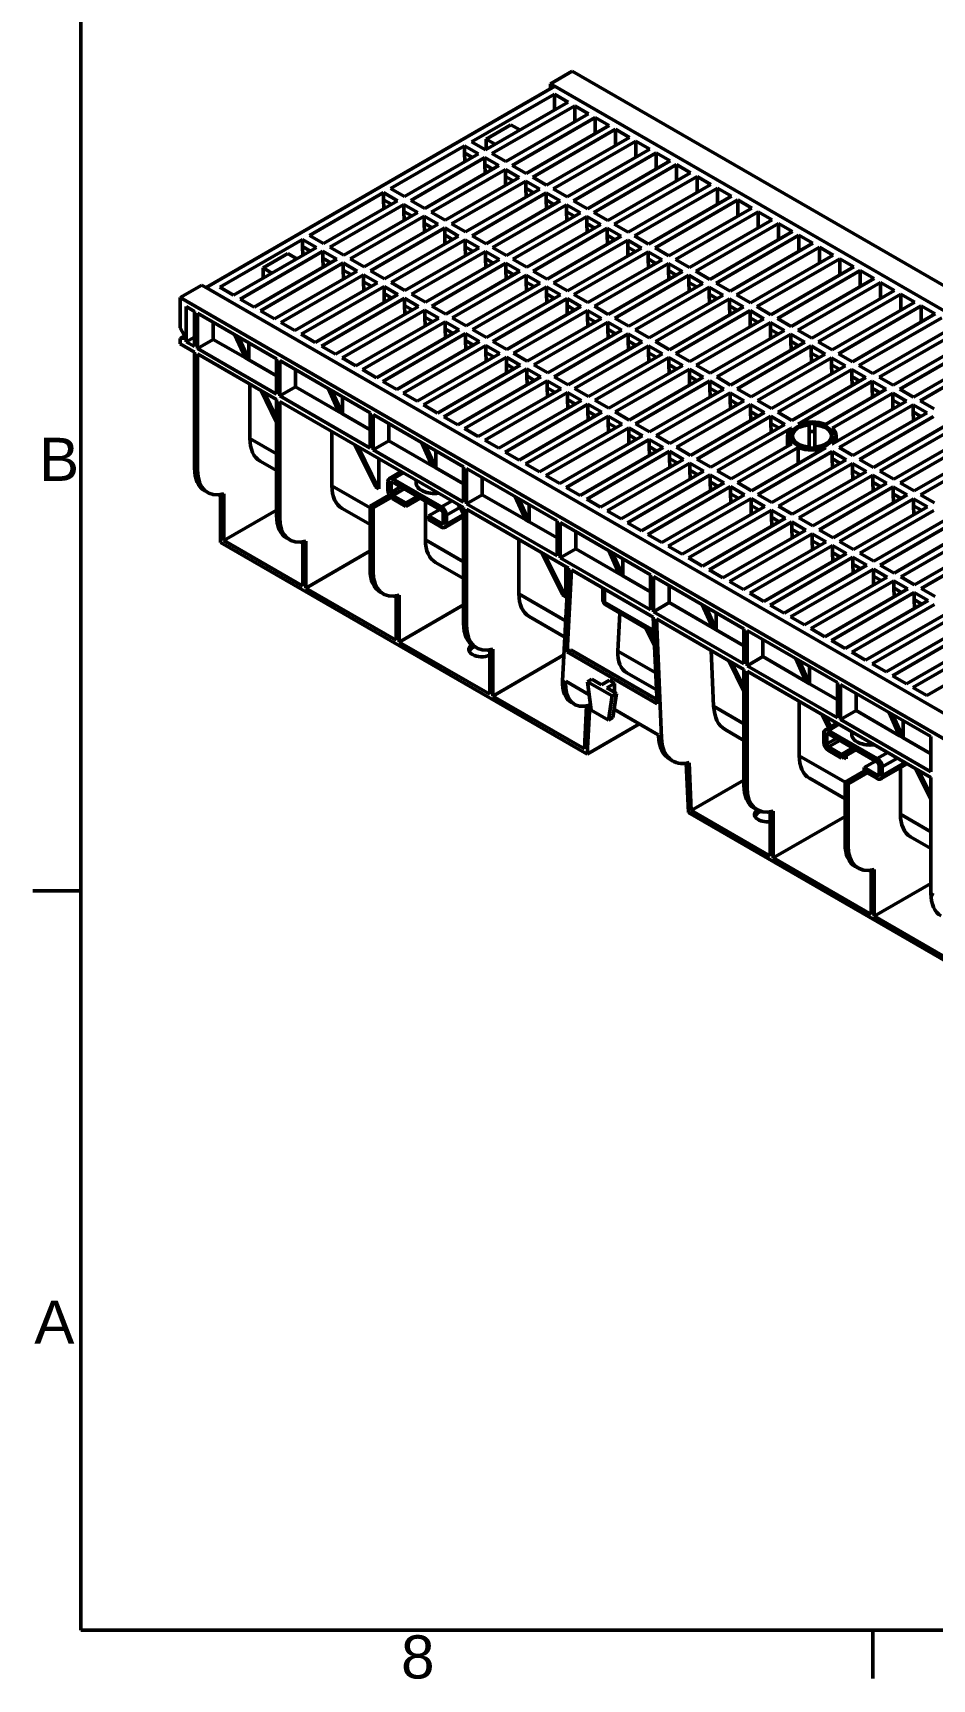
# Model space of a CAD drawing. Header units: millimetres. Extents: x 0 to 1485, y 0 to 1050.
# Drawn here: x 15.3 to 197.6, y 15.1 to 349 of the extents above; entities that cross this region are included whole.
import ezdxf

# ---------------------------------------------------------------- set-up
doc = ezdxf.new("R2010")
doc.units = ezdxf.units.MM
doc.header["$LTSCALE"] = 2.5
doc.layers.get('0').update_dxf_attribs({"lineweight": 50})
for name, color, linetype, lineweight in [('Rahmen_0', 7, 'Continuous', 50), ('Rahmen_2', 7, 'Continuous', 50), ('Sichtbar (ISO)', 7, 'Continuous', 50), ('Sichtbar schmal (ISO)', 7, 'Continuous', 50)]:
    doc.layers.add(name, color=color, linetype=linetype, lineweight=lineweight)
doc.styles.add('Aktuell-DINNach Layer', font='arial.ttf')

# ---------------------------------------------------------------- blocks, each defined once
blk = doc.blocks.new('Ränder Standardrahmen')
at = {"layer": 'Rahmen_0'}
for p, q in [((10, 70), (6.1, 70)), ((74.25, 10), (74.25, 6.1))]:
    blk.add_line(p, q, dxfattribs=at)
at = {"layer": 'Rahmen_0', "flags": 128}
blk.add_lwpolyline([(10, 10), (10, 410), (584, 410), (584, 10), (10, 10)], dxfattribs=at)
at = {"layer": 'Rahmen_2', "char_height": 3.5, "attachment_point": 7, "style": 'Aktuell-DINNach Layer'}
for s, insert in [('B', (6.59, 103.25)), ('A', (6.21, 33.25)), ('8', (35.97, 6.04))]:
    blk.add_mtext(s, dxfattribs=dict(at, insert=insert))

msp = doc.modelspace()

# ---------------------------------------------------------------- linework, layer by layer
at = {"layer": 'Sichtbar (ISO)'}
for p, q in [((120.245, 338.686), (124.665, 341.238)), ((124.665, 341.238), (478.218, 137.114)), ((121.129, 338.176), (50.418, 297.351)), ((120.245, 337.666), (120.245, 338.686)), ((120.245, 338.686), (473.799, 134.562)), ((296.138, 237.135), (121.129, 338.176)), ((104.228, 326.909), (121.022, 336.605)), ((107.057, 325.276), (123.851, 334.972)), ((125.158, 334.217), (108.364, 324.521)), ((121.022, 336.605), (123.851, 334.972)), ((121.022, 333.339), (121.022, 336.605)), ((125.158, 334.217), (127.986, 332.584)), ((125.158, 334.217), (125.158, 330.951)), ((111.193, 322.888), (127.986, 332.584)), ((129.294, 331.829), (112.5, 322.133)), ((129.294, 331.829), (132.122, 330.196)), ((129.294, 331.829), (129.294, 328.563)), ((107.189, 327.445), (112.228, 330.354)), ((107.189, 327.445), (109.001, 326.399)), ((107.189, 325.353), (107.189, 327.445)), ((112.228, 330.354), (114.04, 329.307)), ((115.328, 320.5), (132.122, 330.196)), ((133.429, 329.442), (116.636, 319.746)), ((119.464, 318.113), (136.258, 327.809)), ((133.429, 329.442), (136.258, 327.809)), ((133.429, 329.442), (133.429, 326.176)), ((87.788, 317.417), (102.814, 326.092)), ((90.617, 315.784), (105.643, 324.459)), ((102.814, 326.092), (105.643, 324.459)), ((102.814, 324.664), (102.814, 326.092)), ((104.405, 323.745), (102.814, 324.664)), ((102.87, 322.859), (102.814, 324.664)), ((107.057, 325.276), (104.228, 326.909)), ((111.193, 322.888), (108.364, 324.521)), ((137.565, 327.054), (120.771, 317.358)), ((123.6, 315.725), (140.394, 325.421)), ((141.701, 324.666), (124.907, 314.97)), ((137.565, 327.054), (140.394, 325.421)), ((137.565, 327.054), (137.565, 323.788)), ((141.701, 324.666), (144.529, 323.033)), ((141.701, 324.666), (141.701, 321.4)), ((106.95, 323.705), (91.924, 315.029)), ((94.752, 313.396), (109.778, 322.072)), ((111.086, 321.317), (96.06, 312.642)), ((106.95, 323.705), (109.778, 322.072)), ((106.95, 323.705), (106.95, 322.276)), ((108.541, 321.357), (106.95, 322.276)), ((106.95, 322.276), (107.005, 320.471)), ((111.086, 321.317), (113.914, 319.684)), ((111.086, 321.317), (111.086, 319.888)), ((115.328, 320.5), (112.5, 322.133)), ((127.736, 313.337), (144.529, 323.033)), ((145.837, 322.278), (129.043, 312.582)), ((131.871, 310.949), (148.665, 320.645)), ((145.837, 322.278), (148.665, 320.645)), ((145.837, 322.278), (145.837, 319.012)), ((90.617, 315.784), (87.788, 317.417)), ((98.888, 311.009), (113.914, 319.684)), ((115.221, 318.929), (100.195, 310.254)), ((103.024, 308.621), (118.05, 317.296)), ((112.677, 318.969), (111.086, 319.888)), ((111.086, 319.888), (111.141, 318.083)), ((115.221, 318.929), (118.05, 317.296)), ((115.221, 318.929), (115.221, 317.5)), ((116.812, 316.582), (115.221, 317.5)), ((115.221, 317.5), (115.277, 315.695)), ((119.464, 318.113), (116.636, 319.746)), ((123.6, 315.725), (120.771, 317.358)), ((149.972, 319.89), (133.179, 310.195)), ((136.007, 308.562), (152.801, 318.257)), ((154.108, 317.503), (137.314, 307.807)), ((149.972, 319.89), (152.801, 318.257)), ((149.972, 319.89), (149.972, 316.624)), ((154.108, 317.503), (156.937, 315.87)), ((154.108, 317.503), (154.108, 314.237)), ((71.348, 307.925), (86.374, 316.601)), ((74.176, 306.292), (89.202, 314.968)), ((90.51, 314.213), (75.484, 305.538)), ((89.202, 314.968), (86.374, 316.601)), ((86.374, 315.172), (86.374, 316.601)), ((87.965, 314.253), (86.374, 315.172)), ((86.43, 313.367), (86.374, 315.172)), ((93.338, 312.58), (90.51, 314.213)), ((90.51, 314.213), (90.51, 312.784)), ((94.752, 313.396), (91.924, 315.029)), ((119.357, 316.541), (104.331, 307.866)), ((107.16, 306.233), (122.186, 314.908)), ((123.493, 314.154), (108.467, 305.478)), ((119.357, 316.541), (122.186, 314.908)), ((119.357, 316.541), (119.357, 315.112)), ((120.948, 314.194), (119.357, 315.112)), ((119.357, 315.112), (119.413, 313.307)), ((123.493, 314.154), (126.321, 312.521)), ((123.493, 314.154), (123.493, 312.725)), ((127.736, 313.337), (124.907, 314.97)), ((140.143, 306.174), (156.937, 315.87)), ((158.244, 315.115), (141.45, 305.419)), ((158.244, 315.115), (161.072, 313.482)), ((158.244, 315.115), (158.244, 311.849)), ((78.312, 303.905), (93.338, 312.58)), ((94.645, 311.825), (79.619, 303.15)), ((92.101, 311.865), (90.51, 312.784)), ((90.51, 312.784), (90.565, 310.979)), ((97.474, 310.192), (94.645, 311.825)), ((94.645, 311.825), (94.645, 310.396)), ((98.888, 311.009), (96.06, 312.642)), ((111.295, 303.845), (126.321, 312.521)), ((127.629, 311.766), (112.603, 303.091)), ((125.084, 311.806), (123.493, 312.725)), ((123.493, 312.725), (123.549, 310.92)), ((127.629, 311.766), (130.457, 310.133)), ((127.629, 311.766), (127.629, 310.337)), ((131.871, 310.949), (129.043, 312.582)), ((144.279, 303.786), (161.072, 313.482)), ((162.38, 312.727), (145.586, 303.031)), ((148.414, 301.398), (165.208, 311.094)), ((162.38, 312.727), (165.208, 311.094)), ((162.38, 312.727), (162.38, 309.461)), ((74.176, 306.292), (71.348, 307.925)), ((82.448, 301.517), (97.474, 310.192)), ((98.781, 309.437), (83.755, 300.762)), ((86.584, 299.129), (101.61, 307.804)), ((96.236, 309.478), (94.645, 310.396)), ((94.645, 310.396), (94.701, 308.591)), ((101.61, 307.804), (98.781, 309.437)), ((98.781, 309.437), (98.781, 308.008)), ((100.372, 307.09), (98.781, 308.008)), ((98.781, 308.008), (98.837, 306.203)), ((103.024, 308.621), (100.195, 310.254)), ((107.16, 306.233), (104.331, 307.866)), ((115.431, 301.458), (130.457, 310.133)), ((131.764, 309.378), (116.738, 300.703)), ((119.567, 299.07), (134.593, 307.745)), ((129.22, 309.418), (127.629, 310.337)), ((127.629, 310.337), (127.684, 308.532)), ((131.764, 309.378), (134.593, 307.745)), ((131.764, 309.378), (131.764, 307.949)), ((133.355, 307.031), (131.764, 307.949)), ((131.764, 307.949), (131.82, 306.144)), ((136.007, 308.562), (133.179, 310.195)), ((140.143, 306.174), (137.314, 307.807)), ((166.515, 310.339), (149.722, 300.643)), ((152.55, 299.01), (169.344, 308.706)), ((170.651, 307.952), (153.857, 298.256)), ((166.515, 310.339), (169.344, 308.706)), ((166.515, 310.339), (166.515, 307.073)), ((170.651, 307.952), (173.48, 306.319)), ((170.651, 307.952), (170.651, 304.686)), ((53.14, 297.413), (69.934, 307.109)), ((55.968, 295.78), (72.762, 305.476)), ((74.069, 304.721), (57.276, 295.025)), ((61.935, 301.317), (66.973, 304.226)), ((66.973, 304.226), (68.785, 303.18)), ((69.934, 307.109), (72.762, 305.476)), ((69.934, 305.68), (69.934, 307.109)), ((69.934, 305.68), (71.525, 304.761)), ((69.989, 303.875), (69.934, 305.68)), ((74.069, 304.721), (76.898, 303.088)), ((74.069, 304.721), (74.069, 303.292)), ((78.312, 303.905), (75.484, 305.538)), ((102.917, 307.05), (87.891, 298.374)), ((90.719, 296.741), (105.745, 305.417)), ((107.053, 304.662), (92.027, 295.987)), ((105.745, 305.417), (102.917, 307.05)), ((102.917, 307.05), (102.917, 305.621)), ((104.508, 304.702), (102.917, 305.621)), ((102.917, 305.621), (102.973, 303.816)), ((109.881, 303.029), (107.053, 304.662)), ((107.053, 304.662), (107.053, 303.233)), ((111.295, 303.845), (108.467, 305.478)), ((135.9, 306.99), (120.874, 298.315)), ((123.703, 296.682), (138.729, 305.357)), ((140.036, 304.602), (125.01, 295.927)), ((135.9, 306.99), (138.729, 305.357)), ((135.9, 306.99), (135.9, 305.561)), ((137.491, 304.643), (135.9, 305.561)), ((135.9, 305.561), (135.956, 303.756)), ((140.036, 304.602), (142.864, 302.969)), ((140.036, 304.602), (140.036, 303.174)), ((144.279, 303.786), (141.45, 305.419)), ((156.686, 296.623), (173.48, 306.319)), ((174.787, 305.564), (157.993, 295.868)), ((160.822, 294.235), (177.615, 303.931)), ((174.787, 305.564), (177.615, 303.931)), ((174.787, 305.564), (174.787, 302.298)), ((60.104, 293.392), (76.898, 303.088)), ((78.205, 302.333), (61.411, 292.637)), ((61.935, 301.317), (63.747, 300.271)), ((61.935, 299.225), (61.935, 301.317)), ((64.24, 291.004), (81.034, 300.7)), ((74.069, 303.292), (75.66, 302.374)), ((74.069, 303.292), (74.125, 301.487)), ((78.205, 302.333), (81.034, 300.7)), ((78.205, 302.333), (78.205, 300.904)), ((78.205, 300.904), (79.796, 299.986)), ((78.205, 300.904), (78.261, 299.099)), ((82.448, 301.517), (79.619, 303.15)), ((86.584, 299.129), (83.755, 300.762)), ((94.855, 294.354), (109.881, 303.029)), ((111.188, 302.274), (96.162, 293.599)), ((98.991, 291.966), (114.017, 300.641)), ((108.644, 302.314), (107.053, 303.233)), ((107.053, 303.233), (107.108, 301.428)), ((114.017, 300.641), (111.188, 302.274)), ((111.188, 302.274), (111.188, 300.845)), ((112.779, 299.927), (111.188, 300.845)), ((111.188, 300.845), (111.244, 299.04)), ((115.431, 301.458), (112.603, 303.091)), ((119.567, 299.07), (116.738, 300.703)), ((127.838, 294.294), (142.864, 302.969)), ((144.172, 302.215), (129.146, 293.539)), ((131.974, 291.906), (147, 300.582)), ((141.627, 302.255), (140.036, 303.174)), ((140.036, 303.174), (140.092, 301.369)), ((144.172, 302.215), (147, 300.582)), ((144.172, 302.215), (144.172, 300.786)), ((145.763, 299.867), (144.172, 300.786)), ((144.172, 300.786), (144.227, 298.981)), ((148.414, 301.398), (145.586, 303.031)), ((152.55, 299.01), (149.722, 300.643)), ((178.923, 303.176), (162.129, 293.48)), ((164.957, 291.847), (181.751, 301.543)), ((183.058, 300.788), (166.265, 291.092)), ((178.923, 303.176), (181.751, 301.543)), ((178.923, 303.176), (178.923, 299.91)), ((183.058, 300.788), (185.887, 299.155)), ((183.058, 300.788), (183.058, 297.522)), ((45.115, 295.31), (49.535, 297.862)), ((403.088, 93.737), (49.535, 297.862)), ((50.418, 297.351), (225.427, 196.31)), ((55.968, 295.78), (53.14, 297.413)), ((82.341, 299.946), (65.547, 290.25)), ((68.376, 288.617), (85.169, 298.313)), ((86.477, 297.558), (69.683, 287.862)), ((82.341, 299.946), (85.169, 298.313)), ((82.341, 299.946), (82.341, 298.517)), ((82.341, 298.517), (83.932, 297.598)), ((82.341, 298.517), (82.397, 296.712)), ((86.477, 297.558), (89.305, 295.925)), ((86.477, 297.558), (86.477, 296.129)), ((90.719, 296.741), (87.891, 298.374)), ((115.324, 299.886), (100.298, 291.211)), ((103.127, 289.578), (118.153, 298.253)), ((119.46, 297.498), (104.434, 288.823)), ((118.153, 298.253), (115.324, 299.886)), ((115.324, 299.886), (115.324, 298.457)), ((116.915, 297.539), (115.324, 298.457)), ((115.324, 298.457), (115.38, 296.652)), ((122.288, 295.865), (119.46, 297.498)), ((119.46, 297.498), (119.46, 296.07)), ((123.703, 296.682), (120.874, 298.315)), ((148.307, 299.827), (133.281, 291.152)), ((136.11, 289.519), (151.136, 298.194)), ((152.443, 297.439), (137.417, 288.764)), ((148.307, 299.827), (151.136, 298.194)), ((148.307, 299.827), (148.307, 298.398)), ((149.898, 297.479), (148.307, 298.398)), ((148.307, 298.398), (148.363, 296.593)), ((152.443, 297.439), (155.272, 295.806)), ((152.443, 297.439), (152.443, 296.01)), ((156.686, 296.623), (153.857, 298.256)), ((169.093, 289.459), (185.887, 299.155)), ((187.194, 298.4), (170.4, 288.705)), ((187.194, 298.4), (190.023, 296.767)), ((187.194, 298.4), (187.194, 295.134)), ((45.115, 289.186), (45.115, 295.31)), ((398.668, 91.186), (45.115, 295.31)), ((60.104, 293.392), (57.276, 295.025)), ((72.511, 286.229), (89.305, 295.925)), ((90.612, 295.17), (73.819, 285.474)), ((86.477, 296.129), (88.068, 295.21)), ((86.477, 296.129), (86.532, 294.324)), ((90.612, 295.17), (93.441, 293.537)), ((90.612, 295.17), (90.612, 293.741)), ((94.855, 294.354), (92.027, 295.987)), ((107.262, 287.19), (122.288, 295.865)), ((123.596, 295.111), (108.57, 286.435)), ((121.051, 295.151), (119.46, 296.07)), ((119.46, 296.07), (119.516, 294.265)), ((126.424, 293.478), (123.596, 295.111)), ((123.596, 295.111), (123.596, 293.682)), ((127.838, 294.294), (125.01, 295.927)), ((140.246, 287.131), (155.272, 295.806)), ((156.579, 295.051), (141.553, 286.376)), ((154.034, 295.092), (152.443, 296.01)), ((152.443, 296.01), (152.499, 294.205)), ((156.579, 295.051), (159.407, 293.418)), ((156.579, 295.051), (156.579, 293.622)), ((160.822, 294.235), (157.993, 295.868)), ((173.229, 287.072), (190.023, 296.767)), ((191.33, 296.013), (174.536, 286.317)), ((177.365, 284.684), (194.158, 294.38)), ((191.33, 296.013), (194.158, 294.38)), ((191.33, 296.013), (191.33, 292.747)), ((46.353, 286.329), (46.353, 293.473)), ((46.353, 293.473), (48.032, 292.503)), ((48.032, 285.359), (48.032, 292.503)), ((48.651, 292.146), (48.651, 285.002)), ((48.651, 292.146), (64.693, 282.884)), ((64.24, 291.004), (61.411, 292.637)), ((76.647, 283.841), (93.441, 293.537)), ((94.748, 292.782), (77.954, 283.086)), ((80.783, 281.453), (97.577, 291.149)), ((90.612, 293.741), (92.203, 292.823)), ((90.612, 293.741), (90.668, 291.936)), ((94.748, 292.782), (97.577, 291.149)), ((94.748, 292.782), (94.748, 291.353)), ((94.748, 291.353), (96.339, 290.435)), ((94.748, 291.353), (94.804, 289.548)), ((98.991, 291.966), (96.162, 293.599)), ((103.127, 289.578), (100.298, 291.211)), ((111.398, 284.802), (126.424, 293.478)), ((127.731, 292.723), (112.705, 284.048)), ((115.534, 282.415), (130.56, 291.09)), ((125.187, 292.763), (123.596, 293.682)), ((123.596, 293.682), (123.651, 291.877)), ((130.56, 291.09), (127.731, 292.723)), ((127.731, 292.723), (127.731, 291.294)), ((129.322, 290.375), (127.731, 291.294)), ((127.731, 291.294), (127.787, 289.489)), ((131.974, 291.906), (129.146, 293.539)), ((136.11, 289.519), (133.281, 291.152)), ((144.381, 284.743), (159.407, 293.418)), ((160.715, 292.664), (145.689, 283.988)), ((148.517, 282.355), (163.543, 291.031)), ((158.17, 292.704), (156.579, 293.622)), ((156.579, 293.622), (156.635, 291.817)), ((160.715, 292.664), (163.543, 291.031)), ((160.715, 292.664), (160.715, 291.235)), ((162.306, 290.316), (160.715, 291.235)), ((160.715, 291.235), (160.77, 289.43)), ((164.957, 291.847), (162.129, 293.48)), ((169.093, 289.459), (166.265, 291.092)), ((195.466, 293.625), (178.672, 283.929)), ((181.5, 282.296), (198.294, 291.992)), ((199.601, 291.237), (182.808, 281.541)), ((195.466, 293.625), (198.294, 291.992)), ((195.466, 293.625), (195.466, 290.359)), ((45.115, 289.186), (46.264, 287.094)), ((45.115, 287.043), (46.009, 287.559)), ((46.353, 286.329), (48.032, 287.298)), ((51.833, 290.309), (51.833, 286.839)), ((56.226, 287.773), (58.351, 283.075)), ((59.058, 282.667), (56.933, 287.364)), ((68.376, 288.617), (65.547, 290.25)), ((72.511, 286.229), (69.683, 287.862)), ((98.884, 290.394), (82.09, 280.699)), ((84.919, 279.066), (101.712, 288.761)), ((103.02, 288.007), (86.226, 278.311)), ((98.884, 290.394), (101.712, 288.761)), ((98.884, 290.394), (98.884, 288.966)), ((98.884, 288.966), (100.475, 288.047)), ((98.884, 288.966), (98.94, 287.161)), ((103.02, 288.007), (105.848, 286.374)), ((103.02, 288.007), (103.02, 286.578)), ((107.262, 287.19), (104.434, 288.823)), ((131.867, 290.335), (116.841, 281.66)), ((119.67, 280.027), (134.696, 288.702)), ((136.003, 287.947), (120.977, 279.272)), ((134.696, 288.702), (131.867, 290.335)), ((131.867, 290.335), (131.867, 288.906)), ((133.458, 287.988), (131.867, 288.906)), ((131.867, 288.906), (131.923, 287.101)), ((138.831, 286.314), (136.003, 287.947)), ((136.003, 287.947), (136.003, 286.518)), ((140.246, 287.131), (137.417, 288.764)), ((164.85, 290.276), (149.824, 281.601)), ((152.653, 279.968), (167.679, 288.643)), ((168.986, 287.888), (153.96, 279.213)), ((164.85, 290.276), (167.679, 288.643)), ((164.85, 290.276), (164.85, 288.847)), ((166.441, 287.928), (164.85, 288.847)), ((164.85, 288.847), (164.906, 287.042)), ((168.986, 287.888), (171.815, 286.255)), ((168.986, 287.888), (168.986, 286.459)), ((173.229, 287.072), (170.4, 288.705)), ((185.636, 279.908), (202.43, 289.604)), ((203.737, 288.849), (186.943, 279.153)), ((189.772, 277.52), (206.566, 287.216)), ((46.264, 287.094), (45.115, 287.043)), ((45.115, 285.92), (45.115, 287.043)), ((48.032, 284.236), (45.115, 285.92)), ((48.032, 285.359), (46.353, 286.329)), ((48.032, 260.707), (48.032, 284.236)), ((51.833, 286.839), (48.651, 285.002)), ((64.693, 275.74), (48.651, 285.002)), ((64.693, 274.617), (48.651, 283.879)), ((48.651, 283.879), (48.651, 260.35)), ((51.833, 286.839), (58.351, 283.075)), ((59.058, 286.137), (59.058, 282.667)), ((76.647, 283.841), (73.819, 285.474)), ((89.054, 276.678), (105.848, 286.374)), ((107.155, 285.619), (90.362, 275.923)), ((93.19, 274.29), (109.984, 283.986)), ((103.02, 286.578), (104.611, 285.659)), ((103.02, 286.578), (103.075, 284.773)), ((107.155, 285.619), (109.984, 283.986)), ((107.155, 285.619), (107.155, 284.19)), ((107.155, 284.19), (108.746, 283.271)), ((107.155, 284.19), (107.211, 282.385)), ((111.398, 284.802), (108.57, 286.435)), ((115.534, 282.415), (112.705, 284.048)), ((123.805, 277.639), (138.831, 286.314)), ((140.139, 285.56), (125.113, 276.884)), ((127.941, 275.251), (142.967, 283.927)), ((137.594, 285.6), (136.003, 286.518)), ((136.003, 286.518), (136.059, 284.713)), ((142.967, 283.927), (140.139, 285.56)), ((140.139, 285.56), (140.139, 284.131)), ((141.73, 283.212), (140.139, 284.131)), ((140.139, 284.131), (140.194, 282.326)), ((144.381, 284.743), (141.553, 286.376)), ((148.517, 282.355), (145.689, 283.988)), ((156.789, 277.58), (171.815, 286.255)), ((173.122, 285.5), (158.096, 276.825)), ((160.924, 275.192), (175.95, 283.867)), ((170.577, 285.541), (168.986, 286.459)), ((168.986, 286.459), (169.042, 284.654)), ((173.122, 285.5), (175.95, 283.867)), ((173.122, 285.5), (173.122, 284.071)), ((174.713, 283.153), (173.122, 284.071)), ((173.122, 284.071), (173.178, 282.266)), ((177.365, 284.684), (174.536, 286.317)), ((181.5, 282.296), (178.672, 283.929)), ((207.873, 286.462), (191.079, 276.766)), ((210.701, 284.829), (193.908, 275.133)), ((195.215, 274.378), (212.009, 284.074)), ((58.351, 283.075), (59.058, 282.667)), ((59.058, 282.667), (64.693, 279.414)), ((64.693, 282.884), (64.693, 275.74)), ((65.312, 275.382), (65.312, 282.527)), ((65.312, 282.527), (83.652, 271.938)), ((68.494, 280.69), (68.494, 277.22)), ((80.783, 281.453), (77.954, 283.086)), ((84.919, 279.066), (82.09, 280.699)), ((111.291, 283.231), (94.497, 273.535)), ((97.326, 271.902), (114.12, 281.598)), ((115.427, 280.843), (98.633, 271.147)), ((111.291, 283.231), (114.12, 281.598)), ((111.291, 283.231), (111.291, 281.802)), ((111.291, 281.802), (112.882, 280.884)), ((111.291, 281.802), (111.347, 279.997)), ((115.427, 280.843), (118.255, 279.21)), ((115.427, 280.843), (115.427, 279.414)), ((119.67, 280.027), (116.841, 281.66)), ((144.274, 283.172), (129.248, 274.497)), ((132.077, 272.864), (147.103, 281.539)), ((148.41, 280.784), (133.384, 272.109)), ((147.103, 281.539), (144.274, 283.172)), ((144.274, 283.172), (144.274, 281.743)), ((145.865, 280.824), (144.274, 281.743)), ((144.274, 281.743), (144.33, 279.938)), ((151.239, 279.151), (148.41, 280.784)), ((148.41, 280.784), (148.41, 279.355)), ((152.653, 279.968), (149.824, 281.601)), ((177.258, 283.112), (162.232, 274.437)), ((165.06, 272.804), (180.086, 281.479)), ((181.393, 280.725), (166.367, 272.049)), ((177.258, 283.112), (180.086, 281.479)), ((177.258, 283.112), (177.258, 281.684)), ((178.849, 280.765), (177.258, 281.684)), ((177.258, 281.684), (177.313, 279.879)), ((181.393, 280.725), (184.222, 279.092)), ((181.393, 280.725), (181.393, 279.296)), ((185.636, 279.908), (182.808, 281.541)), ((59.257, 277.755), (59.257, 266.733)), ((65.312, 275.382), (68.494, 277.22)), ((68.494, 277.22), (77.311, 272.129)), ((89.054, 276.678), (86.226, 278.311)), ((101.462, 269.514), (118.255, 279.21)), ((119.563, 278.456), (102.769, 268.76)), ((115.427, 279.414), (117.018, 278.496)), ((115.427, 279.414), (115.483, 277.609)), ((119.563, 278.456), (122.391, 276.823)), ((119.563, 278.456), (119.563, 277.027)), ((123.805, 277.639), (120.977, 279.272)), ((136.213, 270.476), (151.239, 279.151)), ((152.546, 278.396), (137.52, 269.721)), ((150.001, 278.437), (148.41, 279.355)), ((148.41, 279.355), (148.466, 277.55)), ((155.374, 276.763), (152.546, 278.396)), ((152.546, 278.396), (152.546, 276.967)), ((156.789, 277.58), (153.96, 279.213)), ((169.196, 270.416), (184.222, 279.092)), ((185.529, 278.337), (170.503, 269.662)), ((182.984, 278.377), (181.393, 279.296)), ((181.393, 279.296), (181.449, 277.491)), ((185.529, 278.337), (188.358, 276.704)), ((185.529, 278.337), (185.529, 276.908)), ((189.772, 277.52), (186.943, 279.153)), ((64.693, 270.056), (61.533, 276.441)), ((62.24, 276.033), (64.693, 271.077)), ((64.693, 251.088), (64.693, 274.617)), ((83.652, 264.794), (65.312, 275.382)), ((102.612, 252.725), (65.312, 274.26)), ((65.312, 274.26), (65.312, 250.73)), ((75.185, 276.827), (77.311, 272.129)), ((78.018, 271.721), (75.892, 276.418)), ((78.018, 275.191), (78.018, 271.721)), ((93.19, 274.29), (90.362, 275.923)), ((105.597, 267.127), (122.391, 276.823)), ((123.698, 276.068), (106.905, 266.372)), ((109.733, 264.739), (126.527, 274.435)), ((119.563, 277.027), (121.154, 276.108)), ((119.563, 277.027), (119.618, 275.222)), ((123.698, 276.068), (126.527, 274.435)), ((123.698, 276.068), (123.698, 274.639)), ((123.698, 274.639), (125.289, 273.72)), ((123.698, 274.639), (123.754, 272.834)), ((127.941, 275.251), (125.113, 276.884)), ((132.077, 272.864), (129.248, 274.497)), ((140.348, 268.088), (155.374, 276.763)), ((156.682, 276.008), (141.656, 267.333)), ((144.484, 265.7), (159.51, 274.375)), ((154.137, 276.049), (152.546, 276.967)), ((152.546, 276.967), (152.602, 275.162)), ((159.51, 274.375), (156.682, 276.008)), ((156.682, 276.008), (156.682, 274.58)), ((158.273, 273.661), (156.682, 274.58)), ((156.682, 274.58), (156.737, 272.775)), ((160.924, 275.192), (158.096, 276.825)), ((165.06, 272.804), (162.232, 274.437)), ((176.045, 269.595), (188.358, 276.704)), ((189.665, 275.949), (177.352, 268.84)), ((192.493, 274.316), (177.467, 265.641)), ((187.12, 275.989), (185.529, 276.908)), ((185.529, 276.908), (185.585, 275.103)), ((189.665, 275.949), (192.493, 274.316)), ((189.665, 275.949), (189.665, 274.52)), ((191.256, 273.602), (189.665, 274.52)), ((189.665, 274.52), (189.721, 272.715)), ((193.908, 275.133), (191.079, 276.766)), ((198.043, 272.745), (195.215, 274.378)), ((77.311, 272.129), (78.018, 271.721)), ((78.018, 271.721), (83.652, 268.468)), ((83.652, 271.938), (83.652, 264.794)), ((84.271, 264.436), (84.271, 271.581)), ((84.271, 271.581), (102.612, 260.992)), ((97.326, 271.902), (94.497, 273.535)), ((101.462, 269.514), (98.633, 271.147)), ((127.834, 273.68), (111.04, 263.984)), ((113.869, 262.351), (130.663, 272.047)), ((131.97, 271.292), (115.176, 261.596)), ((127.834, 273.68), (130.663, 272.047)), ((127.834, 273.68), (127.834, 272.251)), ((127.834, 272.251), (129.425, 271.333)), ((127.834, 272.251), (127.89, 270.446)), ((131.97, 271.292), (134.798, 269.659)), ((131.97, 271.292), (131.97, 269.863)), ((136.213, 270.476), (133.384, 272.109)), ((160.817, 273.621), (145.791, 264.945)), ((148.62, 263.312), (163.646, 271.988)), ((164.953, 271.233), (149.927, 262.558)), ((163.646, 271.988), (160.817, 273.621)), ((160.817, 273.621), (160.817, 272.192)), ((162.408, 271.273), (160.817, 272.192)), ((160.817, 272.192), (160.873, 270.387)), ((167.782, 269.6), (164.953, 271.233)), ((164.953, 271.233), (164.953, 269.804)), ((169.196, 270.416), (166.367, 272.049)), ((178.775, 264.886), (193.801, 273.561)), ((196.629, 271.928), (181.603, 263.253)), ((182.91, 262.498), (197.936, 271.174)), ((193.801, 273.561), (196.629, 271.928)), ((193.801, 273.561), (193.801, 272.132)), ((195.392, 271.214), (193.801, 272.132)), ((193.801, 272.132), (193.856, 270.327)), ((75.918, 268.136), (75.918, 257.113)), ((87.453, 269.744), (87.453, 266.273)), ((105.597, 267.127), (102.769, 268.76)), ((118.005, 259.963), (134.798, 269.659)), ((136.106, 268.904), (119.312, 259.209)), ((122.14, 257.576), (138.934, 267.271)), ((131.97, 269.863), (133.561, 268.945)), ((131.97, 269.863), (132.026, 268.058)), ((136.106, 268.904), (138.934, 267.271)), ((136.106, 268.904), (136.106, 267.476)), ((136.106, 267.476), (137.697, 266.557)), ((136.106, 267.476), (136.161, 265.671)), ((140.348, 268.088), (137.52, 269.721)), ((144.484, 265.7), (141.656, 267.333)), ((152.756, 260.925), (167.782, 269.6)), ((169.089, 268.845), (154.063, 260.17)), ((166.544, 268.885), (164.953, 269.804)), ((164.953, 269.804), (165.009, 267.999)), ((168.354, 267.243), (168.354, 265.155)), ((169.162, 268.803), (169.089, 268.845)), ((169.089, 268.845), (169.089, 268.737)), ((169.328, 267.243), (169.328, 266.937)), ((170.576, 269.62), (170.503, 269.662)), ((172.701, 264.987), (172.701, 269.499)), ((173.856, 269.499), (173.856, 264.987)), ((177.228, 267.243), (177.228, 266.937)), ((178.203, 267.243), (178.203, 266.065)), ((200.765, 269.541), (185.739, 260.865)), ((187.046, 260.111), (202.072, 268.786)), ((204.901, 267.153), (189.875, 258.478)), ((84.735, 256.922), (80.493, 265.495)), ((81.2, 265.087), (85.442, 256.514)), ((84.271, 264.436), (87.453, 266.273)), ((102.612, 253.847), (84.271, 264.436)), ((87.453, 266.273), (96.27, 261.183)), ((94.144, 265.88), (96.27, 261.183)), ((96.977, 260.775), (94.851, 265.472)), ((96.977, 264.245), (96.977, 260.775)), ((109.733, 264.739), (106.905, 266.372)), ((113.869, 262.351), (111.04, 263.984)), ((140.242, 266.517), (123.448, 256.821)), ((126.276, 255.188), (143.07, 264.884)), ((144.377, 264.129), (127.583, 254.433)), ((140.242, 266.517), (143.07, 264.884)), ((140.242, 266.517), (140.242, 265.088)), ((140.242, 265.088), (141.832, 264.169)), ((140.242, 265.088), (140.297, 263.283)), ((144.377, 264.129), (147.206, 262.496)), ((144.377, 264.129), (144.377, 262.7)), ((148.62, 263.312), (145.791, 264.945)), ((156.891, 258.537), (169.204, 265.646)), ((170.512, 264.891), (158.199, 257.782)), ((176.053, 264.824), (161.027, 256.149)), ((162.334, 255.394), (177.361, 264.07)), ((170.512, 261.625), (170.512, 264.891)), ((172.701, 264.768), (172.701, 264.987)), ((173.856, 264.987), (173.856, 264.768)), ((175.981, 264.866), (175.981, 264.782)), ((176.053, 264.824), (175.981, 264.866)), ((180.189, 262.437), (177.361, 264.07)), ((177.361, 264.07), (177.361, 262.641)), ((177.467, 265.641), (177.395, 265.683)), ((181.603, 263.253), (178.775, 264.886)), ((191.182, 257.723), (206.208, 266.398)), ((209.036, 264.765), (194.01, 256.09)), ((195.318, 255.335), (210.344, 264.01)), ((64.693, 260.212), (61.328, 262.155)), ((85.442, 262.637), (85.442, 256.514)), ((96.27, 261.183), (96.977, 260.775)), ((96.977, 260.775), (102.612, 257.522)), ((102.612, 260.992), (102.612, 253.847)), ((103.23, 253.49), (103.23, 260.634)), ((103.23, 260.634), (121.571, 250.046)), ((118.005, 259.963), (115.176, 261.596)), ((130.412, 252.8), (147.206, 262.496)), ((148.513, 261.741), (131.719, 252.045)), ((144.377, 262.7), (145.968, 261.781)), ((144.377, 262.7), (144.433, 260.895)), ((148.513, 261.741), (151.341, 260.108)), ((148.513, 261.741), (148.513, 260.312)), ((152.756, 260.925), (149.927, 262.558)), ((180.189, 262.437), (165.163, 253.761)), ((166.47, 253.007), (181.496, 261.682)), ((178.951, 261.722), (177.361, 262.641)), ((177.361, 262.641), (177.416, 260.836)), ((184.325, 260.049), (181.496, 261.682)), ((181.496, 261.682), (181.496, 260.253)), ((185.739, 260.865), (182.91, 262.498)), ((87.276, 256.169), (87.276, 258.006)), ((89.967, 260.025), (87.561, 258.636)), ((87.895, 257.649), (87.895, 255.812)), ((88.249, 258.568), (98.148, 252.852)), ((98.148, 252.138), (88.249, 257.853)), ((92.984, 258.283), (92.984, 257.751)), ((106.412, 258.797), (106.412, 255.327)), ((122.14, 257.576), (119.312, 259.209)), ((134.548, 250.412), (151.341, 260.108)), ((152.649, 259.353), (135.855, 249.657)), ((138.683, 248.024), (155.477, 257.72)), ((148.513, 260.312), (150.104, 259.394)), ((148.513, 260.312), (148.569, 258.507)), ((152.649, 259.353), (155.477, 257.72)), ((152.649, 259.353), (152.649, 257.924)), ((152.649, 257.924), (154.24, 257.006)), ((152.649, 257.924), (152.704, 256.119)), ((156.891, 258.537), (154.063, 260.17)), ((161.027, 256.149), (158.199, 257.782)), ((184.325, 260.049), (169.299, 251.374)), ((170.606, 250.619), (185.632, 259.294)), ((188.46, 257.661), (173.434, 248.986)), ((183.087, 259.334), (181.496, 260.253)), ((181.496, 260.253), (181.552, 258.448)), ((188.46, 257.661), (185.632, 259.294)), ((185.632, 259.294), (185.632, 257.865)), ((187.223, 256.947), (185.632, 257.865)), ((185.632, 257.865), (185.688, 256.06)), ((189.875, 258.478), (187.046, 260.111)), ((194.01, 256.09), (191.182, 257.723)), ((50.103, 256.129), (50.722, 255.772)), ((53.335, 245.657), (53.335, 255.368)), ((53.954, 255.506), (53.954, 246.014)), ((83.652, 253), (87.541, 255.246)), ((88.16, 254.888), (84.271, 252.643)), ((85.442, 256.514), (84.735, 256.922)), ((87.541, 255.246), (88.16, 254.888)), ((88.16, 254.888), (88.16, 254.541)), ((88.249, 255.2), (90.9, 253.669)), ((90.9, 252.954), (88.249, 254.485)), ((90.9, 253.669), (93.198, 254.996)), ((93.817, 254.638), (90.9, 252.954)), ((94.878, 254.026), (94.878, 246.167)), ((103.23, 253.49), (106.412, 255.327)), ((106.412, 255.327), (115.229, 250.237)), ((113.104, 254.934), (115.229, 250.237)), ((115.936, 249.829), (113.811, 254.526)), ((126.276, 255.188), (123.448, 256.821)), ((130.412, 252.8), (127.583, 254.433)), ((156.785, 256.966), (139.991, 247.27)), ((159.613, 255.333), (142.819, 245.637)), ((144.126, 244.882), (160.92, 254.578)), ((156.785, 256.966), (159.613, 255.333)), ((156.785, 256.966), (156.785, 255.537)), ((156.785, 255.537), (158.376, 254.618)), ((156.785, 255.537), (156.84, 253.732)), ((160.92, 254.578), (163.749, 252.945)), ((160.92, 254.578), (160.92, 253.149)), ((165.163, 253.761), (162.334, 255.394)), ((174.742, 248.231), (189.768, 256.906)), ((192.596, 255.273), (177.57, 246.598)), ((178.877, 245.843), (193.904, 254.518)), ((192.596, 255.273), (189.768, 256.906)), ((189.768, 256.906), (189.768, 255.477)), ((191.359, 254.559), (189.768, 255.477)), ((189.768, 255.477), (189.823, 253.672)), ((196.732, 252.885), (193.904, 254.518)), ((193.904, 254.518), (193.904, 253.09)), ((198.146, 253.702), (195.318, 255.335)), ((53.954, 246.014), (64.693, 252.214)), ((83.652, 249.266), (77.989, 252.536)), ((83.652, 240.141), (83.652, 253)), ((84.271, 252.643), (83.652, 253)), ((84.271, 252.643), (84.271, 239.784)), ((90.9, 252.954), (90.9, 253.669)), ((97.795, 252.342), (95.496, 251.015)), ((95.496, 251.015), (95.496, 250.301)), ((95.496, 251.015), (98.148, 249.484)), ((98.502, 249.688), (98.502, 251.525)), ((102.612, 250.882), (98.836, 248.702)), ((99.12, 251.168), (99.12, 249.331)), ((101.595, 253.312), (101.87, 252.756)), ((102.577, 251.327), (101.87, 252.756)), ((102.612, 252.151), (102.214, 252.954)), ((102.577, 251.327), (102.612, 251.258)), ((102.612, 229.195), (102.612, 252.725)), ((121.571, 242.901), (103.23, 253.49)), ((123.867, 240.453), (103.23, 252.367)), ((103.23, 252.367), (103.23, 228.838)), ((115.936, 253.299), (115.936, 249.829)), ((134.548, 250.412), (131.719, 252.045)), ((163.749, 252.945), (146.955, 243.249)), ((148.262, 242.494), (165.056, 252.19)), ((167.884, 250.557), (151.091, 240.861)), ((160.92, 253.149), (162.511, 252.23)), ((160.92, 253.149), (160.976, 251.344)), ((165.056, 252.19), (167.884, 250.557)), ((165.056, 252.19), (165.056, 250.761)), ((165.056, 250.761), (166.647, 249.843)), ((165.056, 250.761), (165.112, 248.956)), ((169.299, 251.374), (166.47, 253.007)), ((173.434, 248.986), (170.606, 250.619)), ((196.732, 252.885), (181.706, 244.21)), ((183.013, 243.455), (198.039, 252.131)), ((200.868, 250.498), (185.842, 241.822)), ((195.495, 252.171), (193.904, 253.09)), ((193.904, 253.09), (193.959, 251.285)), ((98.148, 248.77), (95.496, 250.301)), ((115.229, 250.237), (115.936, 249.829)), ((115.936, 249.829), (121.571, 246.575)), ((121.571, 250.046), (121.571, 242.901)), ((122.19, 242.544), (122.19, 249.688)), ((122.19, 249.688), (140.53, 239.099)), ((125.372, 247.851), (125.372, 244.381)), ((138.683, 248.024), (135.855, 249.657)), ((142.819, 245.637), (139.991, 247.27)), ((152.398, 240.106), (169.192, 249.802)), ((172.02, 248.169), (155.226, 238.473)), ((156.534, 237.719), (173.328, 247.414)), ((169.192, 249.802), (172.02, 248.169)), ((169.192, 249.802), (169.192, 248.373)), ((169.192, 248.373), (170.783, 247.455)), ((169.192, 248.373), (169.247, 246.568)), ((173.328, 247.414), (176.156, 245.781)), ((173.328, 247.414), (173.328, 245.986)), ((177.57, 246.598), (174.742, 248.231)), ((187.149, 241.068), (202.175, 249.743)), ((205.003, 248.11), (189.977, 239.435)), ((191.285, 238.68), (206.311, 247.355)), ((127.714, 202.714), (53.335, 245.657)), ((53.954, 246.014), (69.996, 236.752)), ((66.764, 246.51), (67.383, 246.153)), ((69.996, 236.752), (69.996, 245.749)), ((70.615, 245.887), (70.615, 236.395)), ((70.615, 236.395), (83.652, 243.922)), ((113.837, 246.244), (113.837, 235.221)), ((122.19, 242.544), (125.372, 244.381)), ((125.372, 244.381), (134.188, 239.291)), ((132.063, 243.988), (134.188, 239.291)), ((146.955, 243.249), (144.126, 244.882)), ((176.156, 245.781), (159.362, 236.086)), ((160.669, 235.331), (177.463, 245.027)), ((173.328, 245.986), (174.919, 245.067)), ((173.328, 245.986), (173.383, 244.181)), ((177.463, 245.027), (180.292, 243.394)), ((177.463, 245.027), (177.463, 243.598)), ((181.706, 244.21), (178.877, 245.843)), ((209.139, 245.722), (194.113, 237.047)), ((195.421, 236.292), (210.447, 244.967)), ((102.612, 238.32), (96.949, 241.589)), ((122.654, 235.03), (118.411, 243.603)), ((119.118, 243.195), (123.361, 234.621)), ((140.53, 231.955), (122.19, 242.544)), ((122.694, 217.601), (123.867, 240.453)), ((123.361, 240.745), (123.361, 234.621)), ((134.896, 238.882), (132.77, 243.58)), ((134.896, 242.353), (134.896, 238.882)), ((151.091, 240.861), (148.262, 242.494)), ((180.292, 243.394), (163.498, 233.698)), ((164.805, 232.943), (181.599, 242.639)), ((184.427, 241.006), (167.634, 231.31)), ((177.463, 243.598), (179.054, 242.679)), ((177.463, 243.598), (177.519, 241.793)), ((181.599, 242.639), (184.427, 241.006)), ((181.599, 242.639), (181.599, 241.21)), ((181.599, 241.21), (183.19, 240.291)), ((181.599, 241.21), (181.655, 239.405)), ((185.842, 241.822), (183.013, 243.455)), ((189.977, 239.435), (187.149, 241.068)), ((124.487, 240.095), (123.632, 223.442)), ((141.104, 230.501), (124.487, 240.095)), ((134.188, 239.291), (134.896, 238.882)), ((134.896, 238.882), (140.53, 235.629)), ((140.53, 239.099), (140.53, 231.955)), ((141.149, 231.598), (141.149, 238.742)), ((141.149, 238.742), (159.49, 228.153)), ((155.226, 238.473), (152.398, 240.106)), ((159.362, 236.086), (156.534, 237.719)), ((168.941, 230.555), (185.735, 240.251)), ((188.563, 238.618), (171.769, 228.922)), ((173.077, 228.167), (189.871, 237.863)), ((185.735, 240.251), (188.563, 238.618)), ((185.735, 240.251), (185.735, 238.822)), ((185.735, 238.822), (187.326, 237.904)), ((185.735, 238.822), (185.79, 237.017)), ((189.871, 237.863), (192.699, 236.23)), ((189.871, 237.863), (189.871, 236.434)), ((194.113, 237.047), (191.285, 238.68)), ((70.615, 236.395), (88.956, 225.806)), ((85.723, 235.564), (86.342, 235.206)), ((88.956, 225.806), (88.956, 234.803)), ((89.574, 234.94), (89.574, 225.449)), ((123.361, 234.621), (122.654, 235.03)), ((130.839, 236.427), (130.839, 234.073)), ((144.331, 236.905), (144.331, 233.435)), ((163.498, 233.698), (160.669, 235.331)), ((192.699, 236.23), (175.905, 226.534)), ((177.213, 225.78), (194.006, 235.476)), ((196.835, 233.843), (180.041, 224.147)), ((189.871, 236.434), (191.462, 235.516)), ((189.871, 236.434), (189.926, 234.629)), ((194.006, 235.476), (196.835, 233.843)), ((194.006, 235.476), (194.006, 234.047)), ((194.006, 234.047), (195.597, 233.128)), ((194.006, 234.047), (194.062, 232.242)), ((198.249, 234.659), (195.421, 236.292)), ((89.574, 225.449), (102.612, 232.976)), ((123.149, 226.463), (115.908, 230.643)), ((131.464, 232.99), (141.238, 227.347)), ((134.33, 231.336), (133.933, 223.618)), ((141.85, 212.924), (141.104, 230.501)), ((141.149, 231.598), (144.331, 233.435)), ((159.49, 221.009), (141.149, 231.598)), ((144.331, 233.435), (153.148, 228.345)), ((151.022, 233.042), (153.148, 228.345)), ((153.855, 227.936), (151.729, 232.634)), ((153.855, 231.406), (153.855, 227.936)), ((167.634, 231.31), (164.805, 232.943)), ((171.769, 228.922), (168.941, 230.555)), ((181.348, 223.392), (198.142, 233.088)), ((200.97, 231.455), (184.177, 221.759)), ((185.484, 221.004), (202.278, 230.7)), ((141.354, 224.606), (139.502, 228.35)), ((141.307, 225.723), (140.209, 227.942)), ((159.49, 219.886), (141.724, 230.143)), ((141.724, 230.143), (142.748, 206.023)), ((153.148, 228.345), (153.855, 227.936)), ((153.855, 227.936), (159.49, 224.683)), ((159.49, 228.153), (159.49, 221.009)), ((160.108, 220.652), (160.108, 227.796)), ((160.108, 227.796), (178.449, 217.207)), ((175.905, 226.534), (173.077, 228.167)), ((205.106, 229.067), (188.312, 219.371)), ((189.62, 218.616), (206.414, 228.312)), ((89.574, 225.449), (107.915, 214.86)), ((104.683, 224.617), (105.301, 224.26)), ((107.915, 214.86), (107.915, 223.857)), ((108.534, 223.994), (108.534, 214.502)), ((123.632, 223.442), (124.339, 223.85)), ((124.339, 223.85), (141.815, 213.761)), ((152.863, 223.712), (153.343, 212.412)), ((163.29, 225.959), (163.29, 222.489)), ((180.041, 224.147), (177.213, 225.78)), ((209.242, 226.679), (192.448, 216.983)), ((193.756, 216.229), (210.549, 225.924)), ((213.378, 224.291), (196.584, 214.596)), ((108.534, 214.502), (122.963, 222.833)), ((123.632, 223.442), (141.85, 212.924)), ((159.49, 215.325), (156.33, 221.711)), ((157.037, 221.302), (159.49, 216.346)), ((160.108, 220.652), (163.29, 222.489)), ((178.449, 210.063), (160.108, 220.652)), ((163.29, 222.489), (172.107, 217.398)), ((169.981, 222.096), (172.107, 217.398)), ((172.814, 216.99), (170.689, 221.688)), ((172.814, 220.46), (172.814, 216.99)), ((184.177, 221.759), (181.348, 223.392)), ((188.312, 219.371), (185.484, 221.004)), ((123.327, 217.495), (123.314, 217.243)), ((128.099, 214.74), (123.327, 217.495)), ((127.772, 217.378), (128.656, 217.888)), ((132.722, 214.52), (127.772, 217.378)), ((127.772, 217.378), (128.479, 211.662)), ((128.656, 217.888), (130.601, 216.765)), ((130.601, 216.765), (132.192, 217.684)), ((131.661, 216.153), (133.252, 217.071)), ((132.192, 217.684), (133.252, 217.071)), ((133.252, 217.071), (133.252, 215.234)), ((141.731, 215.734), (135.717, 219.207)), ((159.49, 219.886), (159.49, 196.357)), ((197.408, 197.994), (160.108, 219.529)), ((160.108, 196), (160.108, 219.529)), ((172.107, 217.398), (172.814, 216.99)), ((178.449, 217.207), (178.449, 210.063)), ((192.448, 216.983), (189.62, 218.616)), ((108.534, 214.502), (127.13, 203.766)), ((131.661, 216.153), (133.606, 215.03)), ((132.015, 209.621), (132.722, 214.52)), ((132.722, 214.52), (133.606, 215.03)), ((133.606, 215.03), (132.899, 210.131)), ((172.814, 216.99), (178.449, 213.737)), ((179.068, 209.705), (179.068, 216.85)), ((179.068, 216.85), (197.408, 206.261)), ((182.25, 215.013), (182.25, 211.543)), ((196.584, 214.596), (193.756, 216.229)), ((124.477, 213.189), (125.097, 212.831)), ((127.13, 203.766), (127.577, 212.476)), ((128.223, 212.627), (127.714, 202.714)), ((128.479, 211.662), (132.015, 209.621)), ((133.124, 211.69), (133.252, 211.764)), ((133.252, 212.581), (133.252, 211.764)), ((142.117, 206.646), (133.252, 211.764)), ((170.715, 213.405), (170.715, 202.383)), ((176.652, 208.01), (175.289, 210.764)), ((175.996, 210.356), (177.045, 208.237)), ((179.068, 209.705), (182.25, 211.543)), ((182.25, 211.543), (191.066, 206.452)), ((188.941, 211.15), (191.066, 206.452)), ((191.773, 206.044), (189.648, 210.741)), ((127.714, 202.714), (138.321, 208.838)), ((132.015, 209.621), (132.899, 210.131)), ((159.49, 205.481), (155.666, 207.689)), ((178.356, 208.994), (175.949, 207.605)), ((176.637, 207.537), (186.536, 201.821)), ((197.408, 199.117), (179.068, 209.705)), ((181.372, 207.252), (181.372, 206.72)), ((191.773, 209.514), (191.773, 206.044)), ((142.128, 206.38), (142.117, 206.646)), ((175.665, 205.138), (175.665, 206.975)), ((176.283, 206.618), (176.283, 204.781)), ((186.536, 201.107), (176.637, 206.822)), ((176.637, 204.169), (179.289, 202.638)), ((179.289, 202.638), (181.587, 203.965)), ((191.066, 206.452), (191.773, 206.044)), ((191.773, 206.044), (197.408, 202.791)), ((197.408, 206.261), (197.408, 199.117)), ((144.451, 201.657), (145.07, 201.3)), ((148.22, 190.875), (147.796, 200.853)), ((148.395, 200.98), (148.808, 191.25)), ((179.289, 201.923), (176.637, 203.454)), ((182.205, 203.607), (179.289, 201.923)), ((179.289, 201.923), (179.289, 202.638)), ((180.239, 201.783), (179.642, 202.127)), ((179.974, 202.319), (180.239, 201.783)), ((180.239, 202.472), (180.239, 201.783)), ((186.183, 201.311), (183.885, 199.984)), ((186.89, 198.657), (186.89, 200.494)), ((192.596, 200.772), (187.224, 197.671)), ((148.808, 191.25), (159.49, 197.417)), ((179.996, 193.642), (172.786, 197.805)), ((179.996, 197.024), (183.885, 199.27)), ((179.996, 197.024), (180.614, 196.667)), ((179.996, 184.518), (179.996, 197.024)), ((180.614, 196.667), (184.504, 198.912)), ((183.885, 199.984), (183.885, 199.27)), ((183.885, 199.984), (186.536, 198.453)), ((184.504, 198.912), (183.885, 199.27)), ((186.536, 197.739), (184.504, 198.912)), ((187.509, 200.137), (187.509, 198.3)), ((191.221, 199.978), (191.221, 190.543)), ((197.408, 193.433), (194.248, 199.818)), ((194.955, 199.41), (197.408, 194.454)), ((197.408, 174.464), (197.408, 197.994)), ((180.614, 196.667), (180.614, 184.16)), ((259.236, 126.78), (148.22, 190.875)), ((148.808, 191.25), (164.793, 182.021)), ((161.561, 191.779), (162.179, 191.422)), ((164.793, 182.021), (164.793, 191.018)), ((165.412, 191.156), (165.412, 181.664)), ((179.996, 190.084), (165.412, 181.664)), ((197.408, 183.589), (193.292, 185.966)), ((165.412, 181.664), (185.299, 170.182)), ((182.067, 179.94), (182.685, 179.583)), ((185.299, 170.182), (185.299, 179.179)), ((185.918, 179.317), (185.918, 169.825)), ((185.918, 169.825), (197.408, 176.459)), ((185.918, 169.825), (202.712, 160.129))]:
    msp.add_line(p, q, dxfattribs=at)
msp.add_arc((132.089, 234.073), 1.25, 180, 240, dxfattribs=at)
for centre, major_axis, ratio, start_param, end_param in [((173.278, 267.243), (-4.924, 0), 0.5773503, 5.702279, 6.8797417), ((173.278, 267.243), (-3.95, 0), 0.5773503, 4.8591174, 7.7072532), ((173.278, 267.243), (4.924, 0), 0.5773503, 0.9742399, 2.1517026), ((173.278, 266.304), (3.175, 0), 0.5773503, 1.3878884, 1.7537043), ((173.278, 267.243), (3.95, 0), 0.5773503, 4.8591174, 7.7072532), ((173.278, 267.243), (4.924, 0), 0.5773503, 5.702279, 6.8797417), ((66.328, 270.815), (-5, -8.66), 0.5773503, 5.4977871, 6.2831853), ((173.278, 266.937), (-3.95, 0), 0.5773503, 0, 0.7389898), ((173.278, 267.243), (-4.924, 0), 0.5773503, 0.9742399, 2.1517026), ((173.278, 266.937), (3.95, 0), 0.5773503, 5.5441955, 6.2831853), ((55.103, 264.789), (-5, -8.66), 0.5773503, 5.4977871, 6.2831853), ((55.722, 264.432), (-5, -8.66), 0.5773503, 5.4977871, 6.8159032), ((82.989, 261.196), (-5, -8.66), 0.5773503, 5.4977871, 6.2831853), ((88.249, 257.445), (-0.687, 1.191), 0.5773503, 5.4977871, 7.0685835), ((88.249, 257.445), (-0.25, 0.433), 0.5773503, 5.4977871, 7.0685835), ((96.734, 257.751), (-3.75, 0), 0.5773503, 0, 1.7936582), ((88.249, 255.608), (-0.688, 1.191), 0.5773503, 0.7853982, 1.5418545), ((88.249, 255.608), (0.25, -0.433), 0.5773503, 3.9269908, 5.4977871), ((88.249, 255.608), (-0.688, 1.191), 0.5773503, 2.2651597, 2.3561945), ((71.764, 255.17), (-5, -8.66), 0.5773503, 5.4977871, 6.2831853), ((72.383, 254.813), (-5, -8.66), 0.5773503, 5.4977871, 6.8159032), ((98.148, 251.73), (0.687, -1.191), 0.5773503, 0.7853982, 2.3561945), ((98.148, 251.73), (-0.25, 0.433), 0.5773503, 3.9269908, 5.4977871), ((98.148, 249.892), (0.25, -0.433), 0.5773503, 5.4977871, 7.0685835), ((98.148, 249.892), (0.687, -1.191), 0.5773503, 5.4977871, 7.0685835), ((101.949, 250.25), (-5, -8.66), 0.5773503, 5.4977871, 6.2831853), ((90.723, 244.224), (-5, -8.66), 0.5773503, 5.4977871, 6.2831853), ((91.342, 243.867), (-5, -8.66), 0.5773503, 5.4977871, 6.8159032), ((120.908, 239.303), (-5, -8.66), 0.5773503, 5.4977871, 6.2831853), ((109.683, 233.278), (-5, -8.66), 0.5773503, 5.4977871, 6.2831853), ((110.301, 232.921), (-5, -8.66), 0.5773503, 5.4977871, 6.8159032), ((106.28, 223.969), (-2.625, 0), 0.5773503, 5.6022182, 8.5264609), ((106.28, 223.254), (-2.625, 0), 0.5773503, 5.290468, 6.0452442), ((141.004, 227.701), (5.407, 8.422), 0.5432563, 2.3818256, 3.1672238), ((129.765, 221.683), (-5.407, -8.422), 0.5432563, 5.5234183, 6.3088165), ((130.385, 221.325), (5.407, 8.422), 0.5432563, 2.3818256, 3.6999417), ((160.414, 216.495), (4.601, 8.886), 0.6055658, 2.3284292, 3.1138274), ((176.637, 206.414), (-0.687, 1.191), 0.5773503, 5.4977871, 7.0685835), ((149.199, 210.463), (-4.601, -8.886), 0.6055658, 5.4700219, 6.25542), ((149.819, 210.105), (4.601, 8.886), 0.6055658, 2.3284292, 3.6465453), ((176.637, 204.577), (-0.687, 1.191), 0.5773503, 0.7853982, 2.3561945), ((176.637, 206.414), (-0.25, 0.433), 0.5773503, 5.4977871, 7.0685835), ((176.637, 204.577), (0.25, -0.433), 0.5773503, 3.9269908, 5.4977871), ((185.122, 206.72), (-3.75, 0), 0.5773503, 0, 1.7936582), ((177.786, 206.465), (-5, -8.66), 0.5773503, 5.4977871, 6.2831853), ((186.536, 200.699), (0.687, -1.191), 0.5773503, 0.7853982, 2.3561945), ((186.536, 200.699), (-0.25, 0.433), 0.5773503, 3.9269908, 5.4977871), ((186.536, 198.861), (0.25, -0.433), 0.5773503, 5.4977871, 7.0685835), ((186.536, 198.861), (0.688, -1.191), 0.5773503, 5.4977871, 7.0685835), ((166.561, 200.439), (-5, -8.66), 0.5773503, 5.4977871, 6.2831853), ((167.179, 200.082), (-5, -8.66), 0.5773503, 5.4977871, 6.8159032), ((164.263, 190.492), (-2.625, 0), 0.5773503, 5.6256279, 8.0574124), ((164.263, 189.778), (-2.625, 0), 0.5773503, 5.2314314, 6.0452442), ((198.292, 194.626), (-5, -8.66), 0.5773503, 5.4977871, 6.2831853), ((187.067, 188.6), (-5, -8.66), 0.5773503, 5.4977871, 6.2831853), ((187.685, 188.243), (-5, -8.66), 0.5773503, 5.4977871, 6.8159032), ((204.479, 178.547), (-5, -8.66), 0.5773503, 5.4977871, 6.2831853)]:
    msp.add_ellipse(centre, major_axis=major_axis, ratio=ratio, start_param=start_param, end_param=end_param, dxfattribs=at)
msp.add_ellipse((173.278, 267.243), major_axis=(4.325, 0), ratio=0.5773503, dxfattribs=at)
at = {"layer": 'Sichtbar schmal (ISO)'}
for p, q in [((64.693, 263.594), (59.257, 266.733)), ((48.651, 260.35), (48.032, 260.707)), ((83.652, 252.648), (75.918, 257.113)), ((87.895, 257.649), (88.249, 257.853)), ((88.249, 258.568), (90.37, 259.792)), ((87.895, 255.812), (89.84, 256.935)), ((88.249, 255.2), (90.547, 256.526)), ((98.148, 252.852), (100.269, 254.077)), ((65.312, 250.73), (64.693, 251.088)), ((99.12, 251.168), (101.87, 252.756)), ((99.12, 249.331), (102.577, 251.327)), ((98.148, 249.484), (98.502, 249.688)), ((102.612, 241.702), (94.878, 246.167)), ((84.271, 239.784), (83.652, 240.141)), ((123.318, 229.747), (113.837, 235.221)), ((131.205, 233.563), (131.205, 236.216)), ((141.22, 227.781), (131.205, 233.563)), ((103.23, 228.838), (102.612, 229.195)), ((141.584, 219.201), (133.933, 223.618)), ((123.314, 217.243), (122.694, 217.601)), ((159.49, 208.863), (153.343, 212.412)), ((176.637, 207.537), (178.758, 208.761)), ((142.748, 206.023), (142.128, 206.38)), ((176.283, 206.618), (176.637, 206.822)), ((176.283, 204.781), (178.228, 205.904)), ((176.637, 204.169), (178.935, 205.495)), ((179.996, 197.024), (170.715, 202.383)), ((186.536, 201.821), (188.658, 203.046)), ((187.509, 200.137), (190.602, 201.923)), ((187.509, 198.3), (192.193, 201.005)), ((186.536, 198.453), (186.89, 198.657)), ((160.108, 196), (159.49, 196.357)), ((197.408, 186.971), (191.221, 190.543)), ((180.614, 184.16), (179.996, 184.518)), ((198.027, 174.107), (197.408, 174.464))]:
    msp.add_line(p, q, dxfattribs=at)
for major_axis, start_param, end_param in [((-1.25, 0), 0, 0.7853982), ((-0.625, -1.083), 5.4977871, 6.2831853)]:
    msp.add_ellipse((132.089, 234.073), major_axis=major_axis, ratio=0.5773503, start_param=start_param, end_param=end_param, dxfattribs=at)

# ---------------------------------------------------------------- block references
at = {"xscale": 2.5, "yscale": 2.5, "zscale": 2.5}
msp.add_blockref('Ränder Standardrahmen', (0, 0), dxfattribs=at)

doc.saveas('drawing.dxf')
